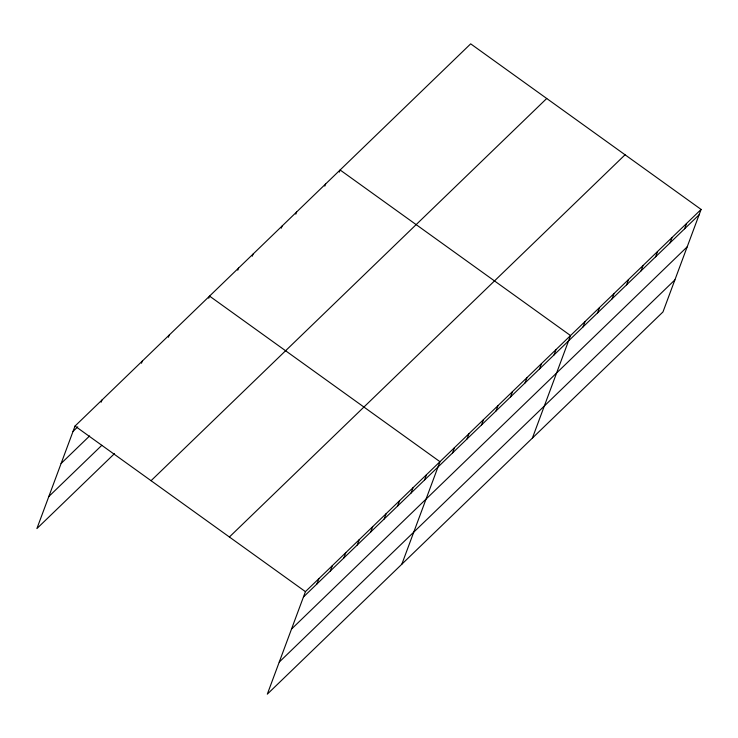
<?xml version="1.0" encoding="UTF-8"?>
<svg xmlns="http://www.w3.org/2000/svg" width="738" height="738" viewBox="0 0 738 738"><rect width="100%" height="100%" fill="white"/><g stroke="black" fill="none" stroke-linecap="round" stroke-linejoin="round"><path stroke-width="1.11" d="M701.1 209.426L305.431 591.645L267.313 694.154L662.973 311.943L701.1 209.426L470.687 43.846L75.027 426.057L36.9 528.574L114.455 453.658M101.134 402.21L101.927 400.07M141.493 363.225L142.286 361.085M168.393 337.238L169.196 335.089M208.753 298.253L209.555 296.104L439.959 461.693L401.832 564.201M237.765 270.219L238.568 268.079M252.276 256.206L253.079 254.066M281.289 228.18L282.091 226.031M295.8 214.158L296.593 212.018M324.812 186.133L325.615 183.993M339.323 172.12L340.117 169.98L570.529 335.559L532.402 438.068M316.897 583.998L318.89 578.647M330.347 571.009L332.34 565.649M343.797 558.011L345.79 552.651M357.257 545.013L359.24 539.663M370.707 532.024L372.699 526.664M384.157 519.026L386.149 513.666M397.607 506.028L399.599 500.678M411.066 493.039L413.059 487.68M424.516 480.041L426.509 474.682M452.477 453.031L454.47 447.671M466.988 439.018L468.971 433.658M481.49 425.005L483.482 419.645M496.001 410.983L497.993 405.632M510.511 396.97L512.495 391.62M525.013 382.957L527.006 377.598M539.524 368.945L541.517 363.585M554.026 354.932L556.018 349.572M583.048 326.897L585.04 321.547M597.549 312.884L599.542 307.525M612.06 298.872L614.053 293.512M626.571 284.859L628.564 279.499M641.073 270.846L643.066 265.486M655.584 256.824L657.576 251.474M670.095 242.811L672.087 237.461M684.596 228.798L686.589 223.439M73.034 431.416L77.776 426.832M61.106 463.473L89.593 435.955M48.828 496.508L101.844 445.291M151.059 480.706L546.729 98.486M229.398 536.996L625.068 154.786M303.438 596.996L699.107 214.786M291.519 629.062L687.189 246.843M279.232 662.087L674.901 279.877M75.027 426.057L305.431 591.645"/></g></svg>
